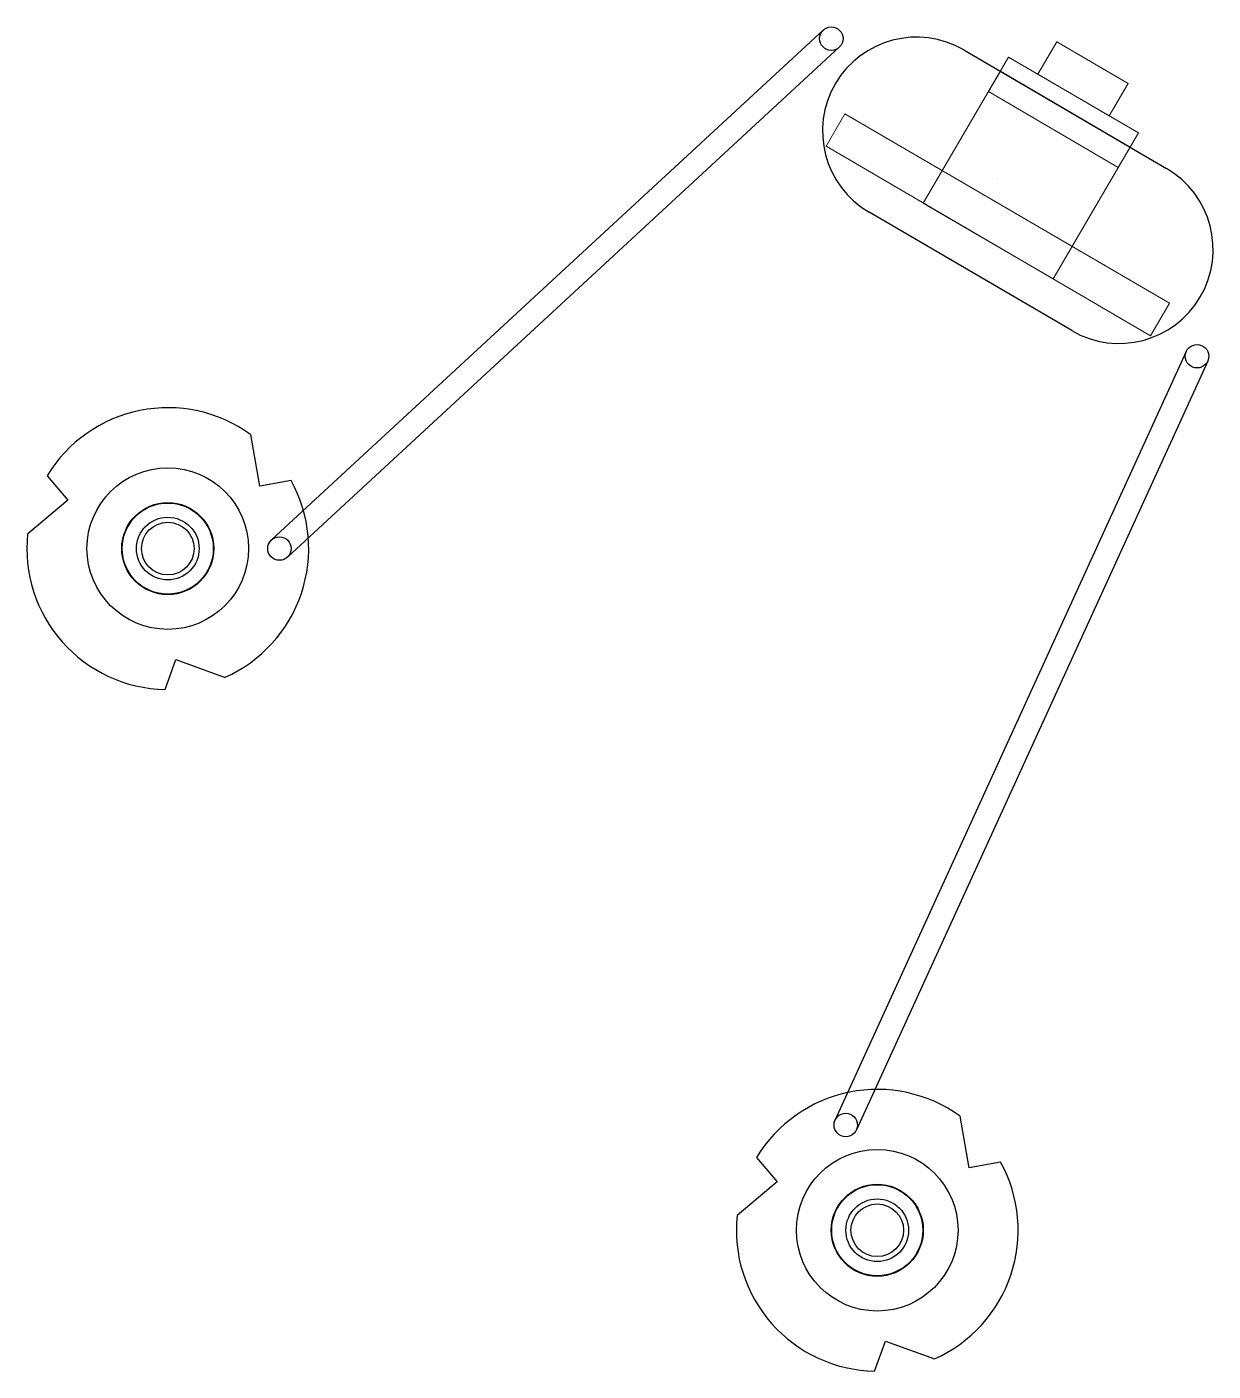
# Model space of a CAD drawing. Extents: x 14.59 to 17.75, y 20.07 to 23.65.
import ezdxf

# ---------------------------------------------------------------- set-up
doc = ezdxf.new("R2010")
doc.units = 0
doc.header["$LTSCALE"] = 5
doc.header["$MEASUREMENT"] = 0
for name, color, linetype in [('Z0_BOTCOMP', 4, 'Continuous'), ('Z0_CUT500', 4, 'Continuous'), ('Z0_RUBBER', 2, 'Continuous'), ('Z0_TOPCOMP', 6, 'Continuous')]:
    doc.layers.add(name, color=color, linetype=linetype)

msp = doc.modelspace()

# ---------------------------------------------------------------- linework, layer by layer
at = {"layer": 'Z0_BOTCOMP', "color": 4, "linetype": 'Continuous', "lineweight": 25}
for p, q in [((15.2115, 22.4283), (15.1874, 22.5654)), ((14.6458, 22.456), (14.7005, 22.3909)), ((15.2952, 22.4431), (15.2115, 22.4283)), ((14.7005, 22.3909), (14.5939, 22.3014)), ((14.9594, 21.8872), (14.9885, 21.967)), ((14.9885, 21.967), (15.1192, 21.9194)), ((17.0997, 20.6139), (17.0756, 20.7509)), ((16.534, 20.6415), (16.5887, 20.5764)), ((17.1834, 20.6286), (17.0997, 20.6139)), ((16.5887, 20.5764), (16.4821, 20.487)), ((16.8476, 20.0727), (16.8767, 20.1526)), ((16.8767, 20.1526), (17.0074, 20.105))]:
    msp.add_line(p, q, dxfattribs=at)
for centre, radius in [((14.9668, 22.2621), 0.1212), ((14.9668, 22.2621), 0.0835), ((16.855, 20.4476), 0.1212), ((16.855, 20.4476), 0.0835)]:
    msp.add_circle(centre, radius, dxfattribs=at)
for centre, start, end in [((14.9668, 22.2621), 53.977, 148.8646), ((14.9668, 22.2621), -66.023, 28.8646), ((14.9668, 22.2621), 173.977, -91.1354), ((16.855, 20.4476), 53.977, 148.8646), ((16.855, 20.4476), -66.023, 28.8646), ((16.855, 20.4476), 173.977, -91.1354)]:
    msp.add_arc(centre, 0.375, start, end, dxfattribs=at)
at = {"layer": 'Z0_CUT500', "color": 5, "linetype": 'Continuous', "lineweight": 25}
for p, q in [((17.0854, 23.5894), (17.625, 23.274)), ((17.3727, 22.8423), (16.8331, 23.1577))]:
    msp.add_line(p, q, dxfattribs=at)
for centre in [(14.9668, 22.2621), (16.855, 20.4476)]:
    msp.add_circle(centre, 0.1225, dxfattribs=at)
for centre, start, end in [((16.9593, 23.3735), 59.6971, -120.3029), ((17.4989, 23.0582), -120.3029, 59.6971)]:
    msp.add_arc(centre, 0.25, start, end, dxfattribs=at)
at = {"layer": 'Z0_RUBBER', "color": 2, "linetype": 'Continuous', "lineweight": 25}
for centre, radius in [((14.9668, 22.2621), 0.215), ((14.9668, 22.2621), 0.07), ((16.855, 20.4476), 0.215), ((16.855, 20.4476), 0.07)]:
    msp.add_circle(centre, radius, dxfattribs=at)
at = {"layer": 'Z0_TOPCOMP', "color": 6, "linetype": 'Continuous', "lineweight": 25}
for p, q in [((15.2428, 22.285), (16.7116, 23.6425)), ((16.754, 23.5966), (15.2852, 22.2391)), ((16.7427, 20.7407), (17.6777, 22.7872)), ((17.7346, 22.7612), (16.7996, 20.7147))]:
    msp.add_line(p, q, dxfattribs=at)
at = {"layer": 'Z0_TOPCOMP', "color": 6, "linetype": 'Continuous', "lineweight": 5}
for p, q in [((17.2824, 23.5249), (17.3328, 23.6113)), ((17.3328, 23.6113), (17.5228, 23.5003)), ((16.9776, 23.1818), (17.2047, 23.5703)), ((17.2047, 23.5703), (17.55, 23.3685)), ((17.151, 23.4786), (17.1826, 23.5326)), ((17.1826, 23.5326), (17.5279, 23.3307)), ((17.4723, 23.4139), (17.2824, 23.5249)), ((16.7435, 23.4996), (16.7435, 23.4996)), ((17.4964, 23.2768), (17.151, 23.4786)), ((17.5228, 23.5003), (17.4723, 23.4139)), ((16.769, 23.4195), (16.7186, 23.3332)), ((17.6324, 22.915), (16.769, 23.4195)), ((17.55, 23.3685), (17.3229, 22.98)), ((16.7186, 23.3332), (17.582, 22.8286)), ((17.5279, 23.3307), (17.4964, 23.2768)), ((17.1752, 23.2474), (17.1752, 23.2474)), ((17.3229, 22.98), (16.9776, 23.1818)), ((17.582, 22.8286), (17.6324, 22.915)), ((17.7148, 22.932), (17.7148, 22.932)), ((17.7148, 22.932), (17.7148, 22.932))]:
    msp.add_line(p, q, dxfattribs=at)
at = {"layer": 'Z0_TOPCOMP', "color": 6, "linetype": 'Continuous', "lineweight": 25}
for centre in [(16.7328, 23.6195), (17.7061, 22.7742), (15.264, 22.2621), (16.7712, 20.7277)]:
    msp.add_circle(centre, 0.0312, dxfattribs=at)

doc.saveas('drawing.dxf')
